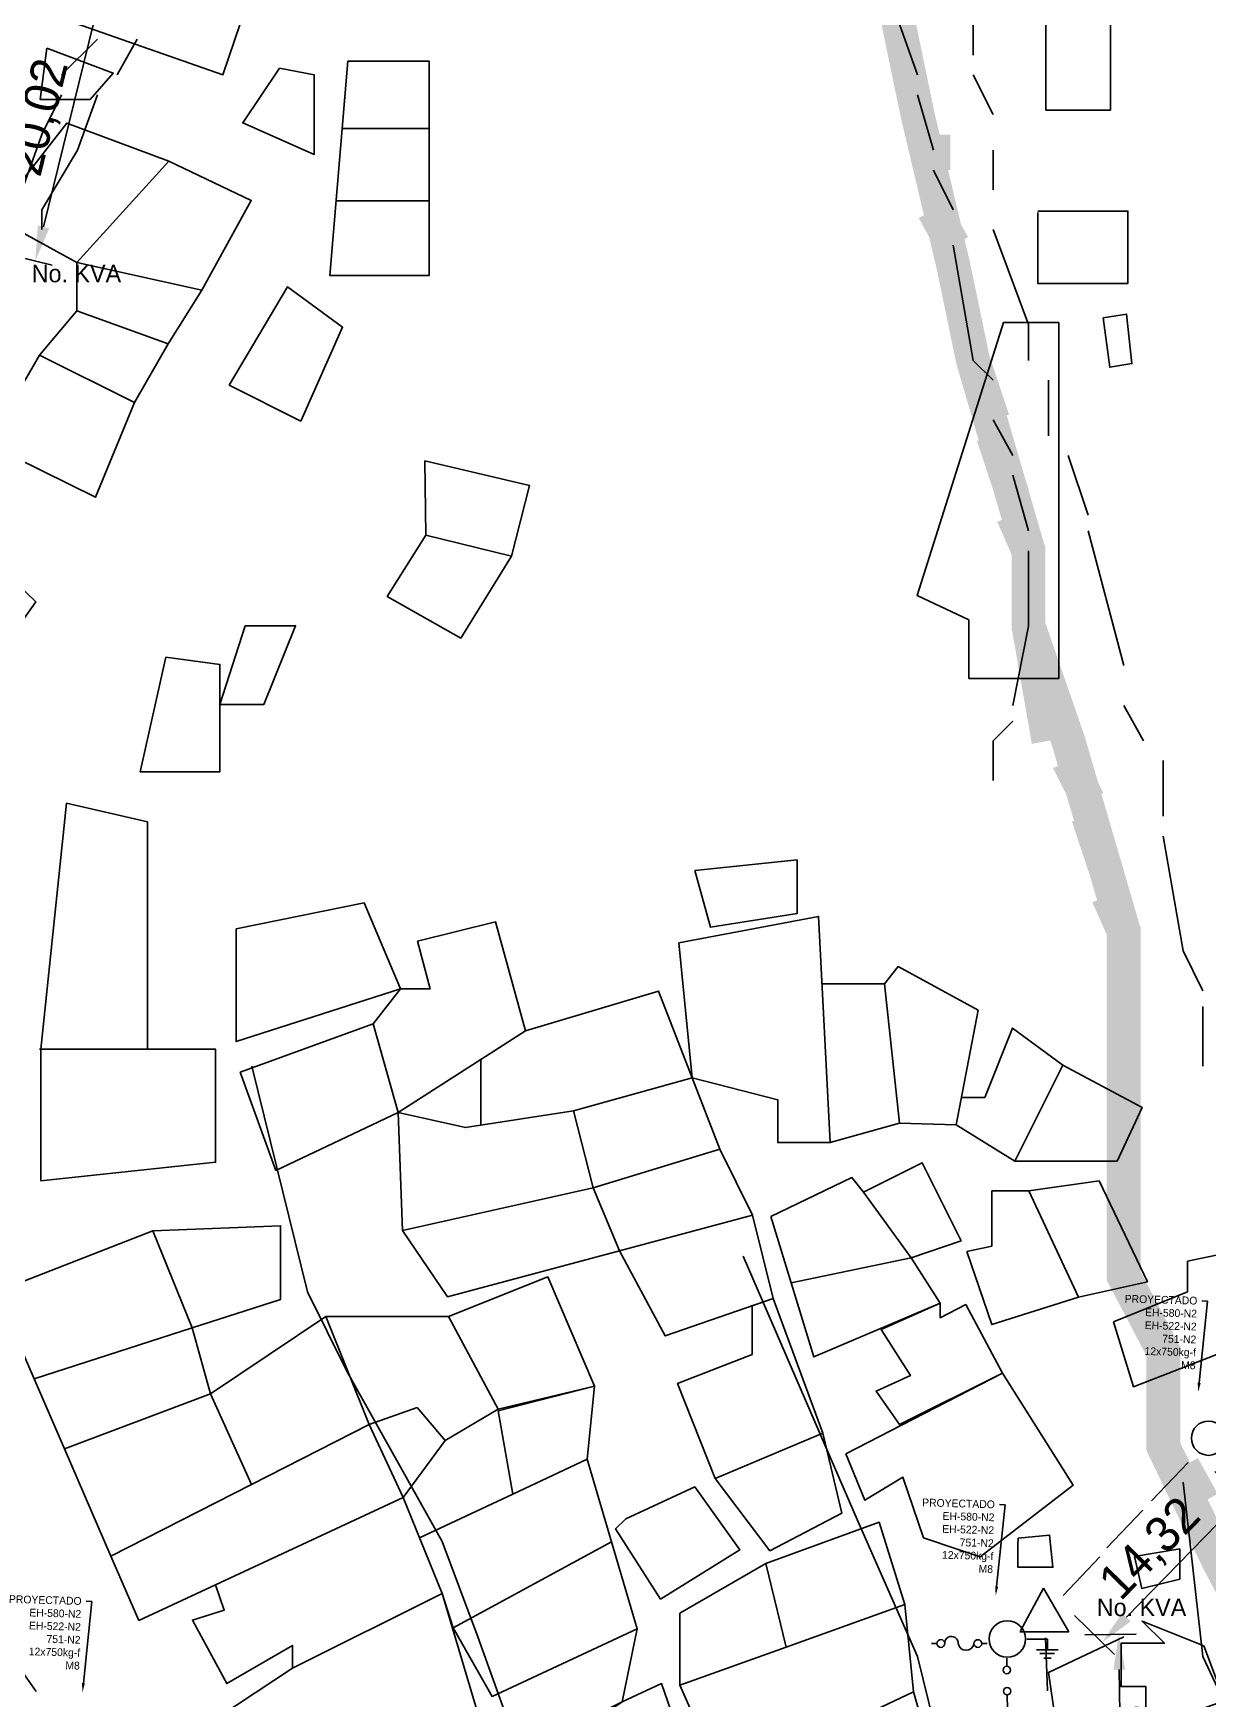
# Model space of a CAD drawing. Header units: millimetres. Extents: x -3588 to 75209, y -3737 to 38254.
# Drawn here: x 28441.3 to 28524.9, y 5505.2 to 5623.8 of the extents above; entities that cross this region are included whole.
import ezdxf
from ezdxf import colors
from ezdxf.entities.mleader import LeaderData, LeaderLine
from ezdxf.math import Vec2, Vec3

# ---------------------------------------------------------------- set-up
doc = ezdxf.new("R2010")
doc.units = ezdxf.units.MM
doc.linetypes.add('CONTINUA', pattern=[0])
doc.layers.add('Mancheta', color=255, linetype='Continuous')
doc.layers.add('P', color=253, linetype='Continuous')
doc.dimstyles.new('ISO-25', dxfattribs={"dimtxt": 2.5, "dimasz": 2.5, "dimexe": 1.25, "dimexo": 0.625, "dimtad": 1, "dimtxsty": 'Standard', "dimcen": 2.5, "dimadec": 0, "dimazin": 0, "dimtfac": 1, "dimtmove": 0, "dimatfit": 3, "dimfxl": 1, "dimarcsym": 0})

# ---------------------------------------------------------------- blocks, each defined once
blk = doc.blocks.new('*D154')
at = {"color": 0, "lineweight": -2, "transparency": 16777216}
for p, q in [((28516.2, 5509.69), (28519.86, 5509.75)), ((28518.85, 5494.08), (28518.65, 5507.23)), ((28516.47, 5491.54), (28520.13, 5491.6))]:
    blk.add_line(p, q, dxfattribs=at)
at = {"color": 0, "transparency": 16777216}
for points in [[(28519.06, 5507.23), (28518.23, 5507.22), (28518.61, 5509.73)], [(28519.26, 5494.08), (28518.43, 5494.07), (28518.88, 5491.58)]]:
    blk.add_solid(points, dxfattribs=at)
at = {"layer": 'Defpoints', "color": 0, "transparency": 16777216}
for p in [(28515.57, 5509.68), (28518.61, 5509.73), (28515.85, 5491.53)]:
    blk.add_point(p, dxfattribs=at)
at = {"color": 0, "transparency": 16777216, "insert": (28520.83, 5500.68), "char_height": 2.5, "attachment_point": 5, "rotation": 270.8686}
blk.add_mtext('18,15', dxfattribs=at)
blk = doc.blocks.new('*D155')
at = {"color": 0, "lineweight": -2, "transparency": 16777216}
for p, q in [((28525.46, 5521.33), (28528.31, 5518.54)), ((28519.16, 5510.96), (28525.67, 5517.62)), ((28515.45, 5511.08), (28518.31, 5508.29))]:
    blk.add_line(p, q, dxfattribs=at)
at = {"color": 0, "transparency": 16777216}
for points in [[(28525.37, 5517.91), (28525.97, 5517.33), (28527.42, 5519.41)], [(28518.86, 5511.25), (28519.46, 5510.66), (28517.42, 5509.17)]]:
    blk.add_solid(points, dxfattribs=at)
at = {"layer": 'Defpoints', "color": 0, "transparency": 16777216}
for p in [(28525.01, 5521.76), (28527.42, 5519.41), (28515.01, 5511.52)]:
    blk.add_point(p, dxfattribs=at)
at = {"color": 0, "transparency": 16777216, "insert": (28520.93, 5515.74), "char_height": 2.5, "attachment_point": 5, "rotation": 45.6807}
blk.add_mtext('14,32', dxfattribs=at)
blk = doc.blocks.new('*D180')
at = {"color": 0, "lineweight": -2, "transparency": 16777216}
for p, q in [((28443.51, 5627.63), (28447.4, 5626.67)), ((28442.01, 5609.96), (28445.59, 5624.54)), ((28438.73, 5608.19), (28442.63, 5607.23))]:
    blk.add_line(p, q, dxfattribs=at)
at = {"color": 0, "transparency": 16777216}
for points in [[(28445.19, 5624.64), (28446, 5624.44), (28446.19, 5626.97)], [(28441.61, 5610.06), (28442.42, 5609.86), (28441.42, 5607.53)]]:
    blk.add_solid(points, dxfattribs=at)
at = {"layer": 'Defpoints', "color": 0, "transparency": 16777216}
for p in [(28442.9, 5627.78), (28446.19, 5626.97), (28438.13, 5608.34)]:
    blk.add_point(p, dxfattribs=at)
at = {"color": 0, "transparency": 16777216, "insert": (28441.78, 5617.74), "char_height": 2.5, "attachment_point": 5, "rotation": 76.2074}
blk.add_mtext('20,02', dxfattribs=at)

msp = doc.modelspace()

# ---------------------------------------------------------------- linework, layer by layer
at = {"color": 10}
for p, q in [((28520.946, 5519.232), (28523.555, 5521.969)), ((28517.758, 5515.899), (28520.316, 5518.583)), ((28514.652, 5512.509), (28517.26, 5515.246)), ((28511.611, 5509.976), (28513.238, 5513.031)), ((28513.238, 5513.031), (28515.06, 5509.911)), ((28505.275, 5509.078), (28505.659, 5509.078)), ((28508.85, 5509.079), (28509.238, 5509.079)), ((28515.06, 5509.911), (28511.558, 5509.911)), ((28512.051, 5509.392), (28513.528, 5509.391)), ((28513.544, 5505.704), (28513.393, 5509.481)), ((28513.528, 5509.391), (28513.529, 5508.656)), ((28441.487, 5505.657), (28439.323, 5508.758)), ((28510.625, 5508.038), (28510.631, 5507.462)), ((28512.742, 5508.635), (28514.291, 5508.634)), ((28512.986, 5508.361), (28514.03, 5508.361)), ((28513.276, 5508.032), (28513.803, 5508.032)), ((28510.661, 5505.432), (28510.672, 5504.382))]:
    msp.add_line(p, q, dxfattribs=at)
at = {"color": 254}
for points in [[(28444.26, 5624.464), (28454.788, 5620.8), (28456.836, 5626.828), (28445.48, 5629.901), (28444.26, 5624.464)], [(28513.416, 5628.78), (28513.416, 5618.283), (28518.026, 5618.283), (28518.026, 5628.478), (28513.416, 5628.478)], [(28442.249, 5622.691), (28446.98, 5620.918), (28445.324, 5619.027), (28441.776, 5619.027), (28442.249, 5622.691)], [(28463.682, 5621.756), (28462.402, 5606.513), (28469.489, 5606.513), (28469.489, 5621.756), (28463.682, 5621.756), (28463.281, 5616.978), (28469.489, 5616.978), (28469.489, 5611.823), (28462.848, 5611.823)], [(28458.81, 5621.273), (28456.207, 5617.372), (28461.294, 5615.127), (28461.294, 5620.8), (28458.81, 5621.273)], [(28444.387, 5607.422), (28438.458, 5610.677), (28443.663, 5617.363), (28450.944, 5614.652)], [(28453.291, 5605.468), (28456.811, 5611.851), (28450.944, 5614.652), (28444.387, 5607.422)], [(28512.834, 5610.979), (28512.834, 5605.934), (28519.261, 5605.934), (28519.261, 5611.094), (28512.834, 5611.094)], [(28444.387, 5603.985), (28444.387, 5607.422), (28453.291, 5605.468), (28450.885, 5601.642)], [(28455.24, 5598.684), (28460.339, 5596.137), (28463.313, 5602.823), (28459.383, 5605.689), (28455.24, 5598.684)], [(28441.732, 5600.84), (28444.387, 5603.985), (28450.885, 5601.642), (28448.487, 5597.465)], [(28517.494, 5603.498), (28517.967, 5599.97), (28519.55, 5600.225), (28519.168, 5603.752), (28517.494, 5603.498)], [(28507.931, 5581.99), (28507.931, 5577.808), (28514.332, 5577.808), (28514.332, 5590.353), (28514.332, 5590.353), (28514.332, 5603.145), (28510.393, 5603.145), (28504.238, 5583.712), (28507.931, 5581.99)], [(28438.047, 5594.499), (28441.732, 5600.84), (28448.487, 5597.465), (28445.723, 5590.716), (28438.047, 5594.499)], [(28475.358, 5586.525), (28476.634, 5591.558), (28469.18, 5593.302), (28469.247, 5588.002)], [(28437.531, 5577.723), (28441.464, 5583.264), (28436.523, 5588), (28432.288, 5582.156), (28437.531, 5577.723)], [(28466.494, 5583.64), (28469.247, 5588.002), (28475.358, 5586.525), (28471.732, 5580.688), (28466.494, 5583.64)], [(28456.371, 5581.557), (28459.969, 5581.557), (28457.71, 5575.956), (28454.571, 5575.956), (28456.371, 5581.557)], [(28450.725, 5579.312), (28448.903, 5571.164), (28454.571, 5571.164), (28454.571, 5578.803), (28450.725, 5579.312)], [(28443.64, 5568.923), (28449.409, 5567.599), (28449.409, 5551.404), (28441.818, 5551.404), (28443.64, 5568.923)], [(28488.401, 5564.12), (28489.523, 5560.093), (28495.695, 5561.062), (28495.695, 5564.884), (28488.401, 5564.12)], [(28455.73, 5559.989), (28455.73, 5551.953), (28467.453, 5555.699), (28464.863, 5561.828), (28455.73, 5559.989)], [(28465.5, 5553.202), (28467.453, 5555.699), (28469.551, 5555.699), (28468.659, 5559.102), (28474.22, 5560.474), (28476.349, 5552.721), (28467.285, 5546.89)], [(28487.279, 5558.972), (28497.225, 5560.858), (28498.041, 5544.752), (28494.318, 5544.752), (28494.318, 5547.81), (28488.231, 5549.359), (28487.279, 5558.972)], [(28501.918, 5556.067), (28502.887, 5557.29), (28508.6, 5554.181), (28507.019, 5546.026), (28502.989, 5546.128)], [(28479.769, 5547.025), (28488.231, 5549.359), (28485.831, 5555.543), (28476.349, 5552.721), (28473.167, 5550.674), (28473.167, 5545.997)], [(28498.041, 5544.752), (28502.989, 5546.128), (28501.918, 5556.067), (28497.468, 5556.067)], [(28456.024, 5549.771), (28458.565, 5542.773), (28467.285, 5546.89), (28465.5, 5553.202), (28456.024, 5549.771)], [(28507.019, 5546.026), (28511.202, 5543.427), (28514.619, 5550.257), (28511.049, 5552.907), (28509.059, 5547.963), (28507.394, 5547.963)], [(28441.717, 5551.404), (28454.268, 5551.404), (28454.268, 5543.358), (28441.818, 5542.034), (28441.818, 5551.404)], [(28488.231, 5549.359), (28490.202, 5544.281), (28481.158, 5541.535), (28483.053, 5537.055), (28492.526, 5539.592), (28490.202, 5544.281)], [(28511.202, 5543.427), (28518.496, 5543.427), (28520.281, 5547.25), (28514.619, 5550.257)], [(28467.285, 5546.89), (28467.581, 5538.506), (28481.158, 5541.535), (28479.769, 5547.025), (28472.065, 5545.826), (28467.285, 5546.89), (28467.285, 5546.89)], [(28493.822, 5539.492), (28499.6, 5542.267), (28500.433, 5541.213), (28504.6, 5543.322), (28507.377, 5537.771), (28503.822, 5536.55), (28500.433, 5541.213), (28503.822, 5536.55), (28495.266, 5534.774), (28493.822, 5539.492)], [(28515.753, 5533.737), (28520.65, 5534.837), (28517.212, 5542.036), (28512.214, 5541.315)], [(28467.581, 5538.506), (28470.801, 5533.774), (28483.053, 5537.055), (28481.158, 5541.535), (28467.581, 5538.506)], [(28507.78, 5537.002), (28509.569, 5531.794), (28515.753, 5533.737), (28512.214, 5541.315), (28509.569, 5541.315), (28509.569, 5537.39), (28507.78, 5537.002)], [(28438.635, 5534.139), (28441.335, 5527.921), (28452.608, 5531.558), (28449.79, 5538.48), (28438.635, 5534.139)], [(28452.608, 5531.558), (28458.904, 5533.589), (28458.904, 5538.832), (28449.79, 5538.48)], [(28492.526, 5539.592), (28493.997, 5533.654), (28486.299, 5530.984), (28483.053, 5537.055)], [(28495.266, 5534.774), (28496.884, 5529.49), (28505.877, 5533.33), (28503.822, 5536.55)], [(28518.238, 5531.996), (28523.507, 5534.134), (28523.507, 5536.311), (28527.707, 5537.182), (28529.569, 5531.205), (28519.664, 5527.365), (28518.238, 5531.996)], [(28467.639, 5519.473), (28470.631, 5523.531), (28474.402, 5525.769), (28481.256, 5527.417), (28477.949, 5535.19), (28470.866, 5532.379)], [(28493.997, 5533.654), (28497.537, 5524.056), (28489.859, 5520.839), (28487.176, 5527.604), (28492.501, 5529.666), (28492.501, 5533.135), (28493.997, 5533.654), (28494.999, 5530.939)], [(28505.877, 5533.33), (28505.877, 5532.276), (28507.711, 5533.219), (28510.322, 5528.335), (28502.989, 5524.671), (28501.322, 5527.058), (28503.766, 5528.168), (28501.687, 5531.438), (28505.877, 5533.33)], [(28441.335, 5527.921), (28443.496, 5522.947), (28453.9, 5526.865), (28452.608, 5531.558)], [(28456.836, 5520.412), (28465.205, 5524.678), (28462.12, 5532.379), (28453.9, 5526.865)], [(28470.866, 5532.379), (28462.12, 5532.379)], [(28470.866, 5532.379), (28474.402, 5525.769), (28470.631, 5523.531), (28468.627, 5525.887), (28465.205, 5524.678)], [(28499.173, 5522.594), (28500.528, 5519.282), (28503.237, 5520.92), (28504.699, 5516.61), (28507.016, 5515.827), (28508.725, 5515.249), (28515.358, 5520.35), (28510.322, 5528.335), (28499.173, 5522.594)], [(28443.496, 5522.947), (28446.815, 5515.304), (28456.836, 5520.412), (28453.9, 5526.865)], [(28475.442, 5519.726), (28474.402, 5525.652), (28481.256, 5527.417), (28480.743, 5522.21)], [(28454.252, 5513.255), (28467.639, 5519.473), (28465.205, 5524.678)], [(28489.859, 5520.839), (28493.757, 5515.69), (28498.874, 5518.358), (28497.537, 5524.056)], [(28480.743, 5522.21), (28475.442, 5519.726), (28468.802, 5516.616), (28475.442, 5519.726)], [(28480.743, 5522.21), (28482.478, 5516.321), (28471.201, 5510.193), (28470.418, 5512.649)], [(28483.494, 5517.96), (28488.4, 5520.229), (28491.611, 5515.744), (28485.973, 5512.249), (28482.763, 5517.256), (28483.494, 5517.96)], [(28454.252, 5513.255), (28454.881, 5511.447), (28452.615, 5510.754), (28455.065, 5506.226), (28459.736, 5508.952), (28459.736, 5507.335), (28470.418, 5512.649), (28467.639, 5519.473)], [(28494.919, 5508.832), (28503.378, 5511.861), (28501.534, 5517.718), (28493.474, 5514.785)], [(28482.478, 5516.321), (28484.302, 5510.127), (28473.965, 5505.316), (28471.201, 5510.193)], [(28511.42, 5516.082), (28511.42, 5514.516), (28513.914, 5514.516), (28513.686, 5516.808), (28511.449, 5516.595), (28511.42, 5516.082)], [(28454.252, 5513.255), (28448.804, 5510.724), (28446.815, 5515.304)], [(28487.341, 5511.24), (28487.341, 5506.119), (28494.919, 5508.832), (28493.474, 5514.785), (28487.341, 5511.24)], [(28519.724, 5515.282), (28520.258, 5512.996), (28522.953, 5513.657), (28522.953, 5515.816), (28519.724, 5515.282)], [(28459.736, 5507.335), (28454.418, 5503.824), (28458.534, 5495.646), (28473.377, 5502.669), (28470.418, 5512.649)], [(28487.341, 5506.119), (28490.407, 5499.203), (28503.988, 5505.637), (28503.378, 5511.861)], [(28484.302, 5510.127), (28483.231, 5504.921), (28475.208, 5500.912), (28473.377, 5502.669)], [(28525.406, 5493.417), (28523.538, 5491.643), (28526.994, 5485.016), (28534.467, 5490.803), (28526.154, 5504.99), (28520.549, 5503.03), (28525.406, 5493.417), (28520.549, 5503.03), (28520.549, 5506.017), (28518.774, 5506.017), (28518.774, 5509.097), (28521.857, 5509.097), (28520.269, 5510.684), (28524.659, 5508.91), (28526.154, 5504.99)], [(28483.231, 5504.921), (28483.231, 5504.921), (28481.061, 5503.477), (28483.645, 5497.865), (28488.239, 5499.843), (28486.035, 5506.224), (28483.231, 5504.921)], [(28496.73, 5494.649), (28505.954, 5498.75), (28503.988, 5505.637), (28494.116, 5500.96), (28496.73, 5494.649)]]:
    msp.add_lwpolyline(points, dxfattribs=at)
at = {"color": 10}
for centre, radius in [((28525.006, 5523.706), 1.222), ((28510.67, 5509.407), 1.294), ((28505.936, 5509.085), 0.276), ((28508.573, 5509.081), 0.276), ((28510.631, 5507.198), 0.263), ((28510.655, 5505.692), 0.26)]:
    msp.add_circle(centre, radius, dxfattribs=at)
for centre, radius, start, end in [((28506.692, 5509.107), 0.481, 356.0473, 179.98075), ((28507.734, 5509.173), 0.571, 190.00363, 350.3175)]:
    msp.add_arc(centre, radius, start, end, dxfattribs=at)
at = {"layer": 'P', "color": 254}
for points, const_width in [([(28502.867, 5634.338), (28502.867, 5624.736), (28504.275, 5617.966), (28506.82, 5607.228), (28508.228, 5600.458), (28512.181, 5586.903), (28512.181, 5581.542), (28515.014, 5573.364), (28518.967, 5559.809), (28518.967, 5553.039), (28518.967, 5546.253), (28518.967, 5535.243), (28521.783, 5529.882), (28521.783, 5523.112), (28525.736, 5514.918), (28528.553, 5509.557)], 2.417), ([(28502.867, 5628.977), (28502.867, 5624.736), (28504.275, 5617.966)], 2.417), ([(28502.867, 5624.736), (28504.275, 5617.966), (28506.82, 5607.228), (28508.228, 5600.458), (28512.181, 5586.903), (28512.181, 5581.542), (28515.014, 5573.364), (28518.967, 5559.809), (28518.967, 5553.039), (28518.967, 5546.253), (28518.967, 5535.243), (28521.783, 5529.882), (28521.783, 5523.112), (28525.736, 5514.918)], 1.2), ([(28505.412, 5616.542), (28505.412, 5614.013)], 2.417), ([(28505.412, 5611.18), (28506.82, 5608.652)], 2.417), ([(28506.82, 5607.228), (28508.228, 5600.458), (28509.653, 5596.217)], 2.417), ([(28509.653, 5595.097), (28511.061, 5590.856)], 2.417), ([(28511.061, 5589.447), (28512.181, 5586.903), (28512.181, 5585.495)], 2.417), ([(28512.181, 5584.086), (28512.181, 5581.542), (28513.605, 5573.364)], 2.417), ([(28515.014, 5571.955), (28516.422, 5569.123)], 2.417), ([(28516.422, 5568.002), (28517.83, 5563.761)], 2.417), ([(28517.83, 5562.353), (28518.967, 5559.809), (28518.967, 5553.039), (28518.967, 5551.631)], 2.417), ([(28518.967, 5550.206), (28518.967, 5546.253)], 2.417), ([(28518.967, 5544.845), (28518.967, 5540.892)], 2.417), ([(28518.967, 5539.484), (28518.967, 5535.243), (28521.783, 5529.882)], 2.417), ([(28521.783, 5527.353), (28521.783, 5524.52)], 2.417), ([(28523.192, 5521.704), (28524.6, 5519.159)], 2.417), ([(28524.6, 5517.751), (28525.736, 5514.918), (28528.553, 5509.557), (28528.553, 5508.149)], 2.417)]:
    msp.add_lwpolyline(points, dxfattribs=dict(at, const_width=const_width))
for points in [[(28508.228, 5622.191), (28508.228, 5627.552), (28506.82, 5632.93)], [(28502.867, 5631.505), (28502.867, 5624.736), (28504.275, 5620.783)], [(28443.301, 5620.783), (28445.846, 5623.327)], [(28448.678, 5623.327), (28447.254, 5620.783)], [(28509.653, 5617.966), (28508.228, 5620.783)], [(28441.893, 5616.542), (28443.301, 5619.374)], [(28445.846, 5619.374), (28444.437, 5615.421)], [(28504.275, 5619.374), (28505.412, 5615.421)], [(28440.484, 5612.605), (28441.893, 5616.542)], [(28444.437, 5615.421), (28441.893, 5611.18), (28441.893, 5609.772)], [(28509.653, 5612.605), (28509.653, 5615.421)], [(28505.412, 5614.013), (28506.82, 5611.18)], [(28512.181, 5600.458), (28512.181, 5603.003), (28509.653, 5609.772)], [(28506.82, 5608.652), (28508.228, 5600.458), (28509.653, 5599.05)], [(28513.605, 5595.097), (28513.605, 5599.05)], [(28509.653, 5596.217), (28511.061, 5593.688)], [(28516.422, 5589.447), (28515.014, 5593.688)], [(28511.061, 5592.28), (28512.181, 5588.327)], [(28518.967, 5578.725), (28516.422, 5588.327)], [(28512.181, 5586.903), (28512.181, 5581.542), (28511.061, 5575.892)], [(28520.375, 5573.364), (28518.967, 5575.892)], [(28511.061, 5574.772), (28509.653, 5573.364), (28509.653, 5570.531)], [(28521.783, 5568.002), (28521.783, 5570.531), (28521.783, 5571.955)], [(28524.6, 5555.568), (28523.192, 5558.4), (28521.783, 5566.578)], [(28524.6, 5550.206), (28524.6, 5554.447)], [(28456.856, 5550.206), (28460.809, 5534.123), (28463.626, 5528.473), (28470.411, 5516.342), (28472.956, 5509.557), (28478.317, 5494.593), (28482.542, 5477.101), (28489.328, 5451.415), (28489.328, 5444.63), (28489.328, 5436.452), (28487.903, 5433.619)], [(28491.856, 5536.667), (28500.05, 5517.751), (28504.275, 5508.149), (28508.228, 5492.065), (28511.061, 5477.101), (28511.061, 5470.332), (28508.228, 5456.777), (28504.275, 5441.813), (28489.328, 5435.044), (28487.903, 5433.619)], [(28523.192, 5520.567), (28524.6, 5508.149), (28535.338, 5485.279), (28557.072, 5447.174), (28561.024, 5440.405), (28565.249, 5435.044), (28573.155, 5428.258)], [(28518.967, 5509.557), (28513.605, 5507.028), (28515.014, 5497.426), (28517.83, 5486.704), (28518.967, 5478.51), (28520.375, 5473.148), (28521.783, 5463.546), (28523.192, 5451.415), (28525.736, 5439.269)]]:
    msp.add_lwpolyline(points, dxfattribs=at)

# ---------------------------------------------------------------- texts
at = {"color": 10, "char_height": 1.243, "attachment_point": 1}
for insert in [(28441.166, 5607.263), (28517.045, 5512.276)]:
    msp.add_mtext_dynamic_manual_height_columns('No. KVA', width=17.75852, gutter_width=6.215, heights=[0], dxfattribs=dict(at, insert=insert))

# ---------------------------------------------------------------- dimensions: what is measured, and where the dimension line sits
at = {"color": 1}
for p1, p2, distance, picture, middle in [((28438.127, 5608.336), (28442.899, 5627.775), -3.387, '*D180', (28441.778, 5617.745)), ((28515.006, 5511.521), (28525.009, 5521.764), -3.368, '*D155', (28520.927, 5515.744)), ((28515.85, 5491.531), (28515.574, 5509.68), -3.034, '*D154', (28520.829, 5500.683))]:
    dim = msp.add_aligned_dim(p1=p1, p2=p2, distance=distance, dimstyle='ISO-25', dxfattribs=at)
    dim.commit()
    dim.dimension.update_dxf_attribs({"geometry": picture, "text_midpoint": middle})

# ---------------------------------------------------------------- leaders
at = {"layer": 'Mancheta', "color": 1, "linetype": 'CONTINUA'}
ml = msp.add_multileader_mtext('Standard', dxfattribs=at)
ml.set_content('PROYECTADO\\PEH-580-N2\\PEH-522-N2\\P751-N2    \\P12x750kg-f\\PM8', color=1)
ml.set_leader_properties()
ml.build(insert=Vec2(0, 0))
ml.multileader.update_dxf_attribs({"arrow_head_size": 0.648})
ctx = ml.context
ctx.base_point, ctx.char_height, ctx.arrow_head_size, ctx.landing_gap_size, ctx.plane_origin, ctx.plane_x_axis, ctx.plane_y_axis = Vec3(28518.541, 5533.648), 0.5529, 0.648, 0.324, Vec3(28521.97, 5542.853), Vec3(0.9996111, -0.027885), Vec3(0.027885, 0.9996111)
ctx.text_align_type = 2
notes = []
notes.append((ctx, [(0, (1, 1, 0), (28524.933, 5533.47), (-0.9996111, 0.027885), 0.401, [(0, [(28524.272, 5526.998)], 0, [])])]))
ctx.mtext.insert, ctx.mtext.text_direction, ctx.mtext.rotation, ctx.mtext.alignment, ctx.mtext.flow_direction = Vec3(28524.216, 5533.771), Vec3(0.9996111, -0.027885), 6.2552967, 3, 5
ml = msp.add_multileader_mtext('Standard', dxfattribs=at)
ml.set_content('PROYECTADO\\PEH-580-N2\\PEH-522-N2\\P751-N2    \\P12x750kg-f\\PM8', color=1)
ml.set_leader_properties()
ml.build(insert=Vec2(0, 0))
ml.multileader.update_dxf_attribs({"arrow_head_size": 0.648})
ctx = ml.context
ctx.base_point, ctx.char_height, ctx.arrow_head_size, ctx.landing_gap_size, ctx.plane_origin, ctx.plane_x_axis, ctx.plane_y_axis = Vec3(28504.115, 5519.141), 0.5529, 0.648, 0.324, Vec3(28507.544, 5528.346), Vec3(0.9996111, -0.027885), Vec3(0.027885, 0.9996111)
ctx.text_align_type = 2
notes.append((ctx, [(0, (1, 1, 0), (28510.506, 5518.963), (-0.9996111, 0.027885), 0.401, [(0, [(28509.845, 5512.491)], 0, [])])]))
ctx.mtext.insert, ctx.mtext.text_direction, ctx.mtext.rotation, ctx.mtext.alignment, ctx.mtext.flow_direction = Vec3(28509.789, 5519.264), Vec3(0.9996111, -0.027885), 6.2552967, 3, 5
ml = msp.add_multileader_mtext('Standard', dxfattribs=at)
ml.set_content('PROYECTADO\\PEH-580-N2\\PEH-522-N2\\P751-N2    \\P12x750kg-f\\PM8', color=1)
ml.set_leader_properties()
ml.build(insert=Vec2(0, 0))
ml.multileader.update_dxf_attribs({"arrow_head_size": 0.648})
ctx = ml.context
ctx.base_point, ctx.char_height, ctx.arrow_head_size, ctx.landing_gap_size, ctx.plane_origin, ctx.plane_x_axis, ctx.plane_y_axis = Vec3(28439.056, 5512.262), 0.5529, 0.648, 0.324, Vec3(28442.485, 5521.467), Vec3(0.9996111, -0.027885), Vec3(0.027885, 0.9996111)
ctx.text_align_type = 2
notes.append((ctx, [(0, (1, 1, 0), (28445.448, 5512.084), (-0.9996111, 0.027885), 0.401, [(0, [(28444.786, 5505.612)], 0, [])])]))
ctx.mtext.insert, ctx.mtext.text_direction, ctx.mtext.rotation, ctx.mtext.alignment, ctx.mtext.flow_direction = Vec3(28444.731, 5512.385), Vec3(0.9996111, -0.027885), 6.2552967, 3, 5
for ctx, leaders in notes:
    for number, flags, end, landing, length, lines in leaders:
        leader = LeaderData()
        leader.index, (leader.has_last_leader_line, leader.has_dogleg_vector, leader.attachment_direction) = number, flags
        leader.last_leader_point, leader.dogleg_vector, leader.dogleg_length = Vec3(end), Vec3(landing), length
        for number, points, colour, breaks in lines:
            line = LeaderLine()
            line.index, line.vertices, line.color, line.breaks = number, Vec3.list(points), colors.encode_raw_color(colour), breaks
            leader.lines.append(line)
        ctx.leaders.append(leader)

doc.saveas('drawing.dxf')
